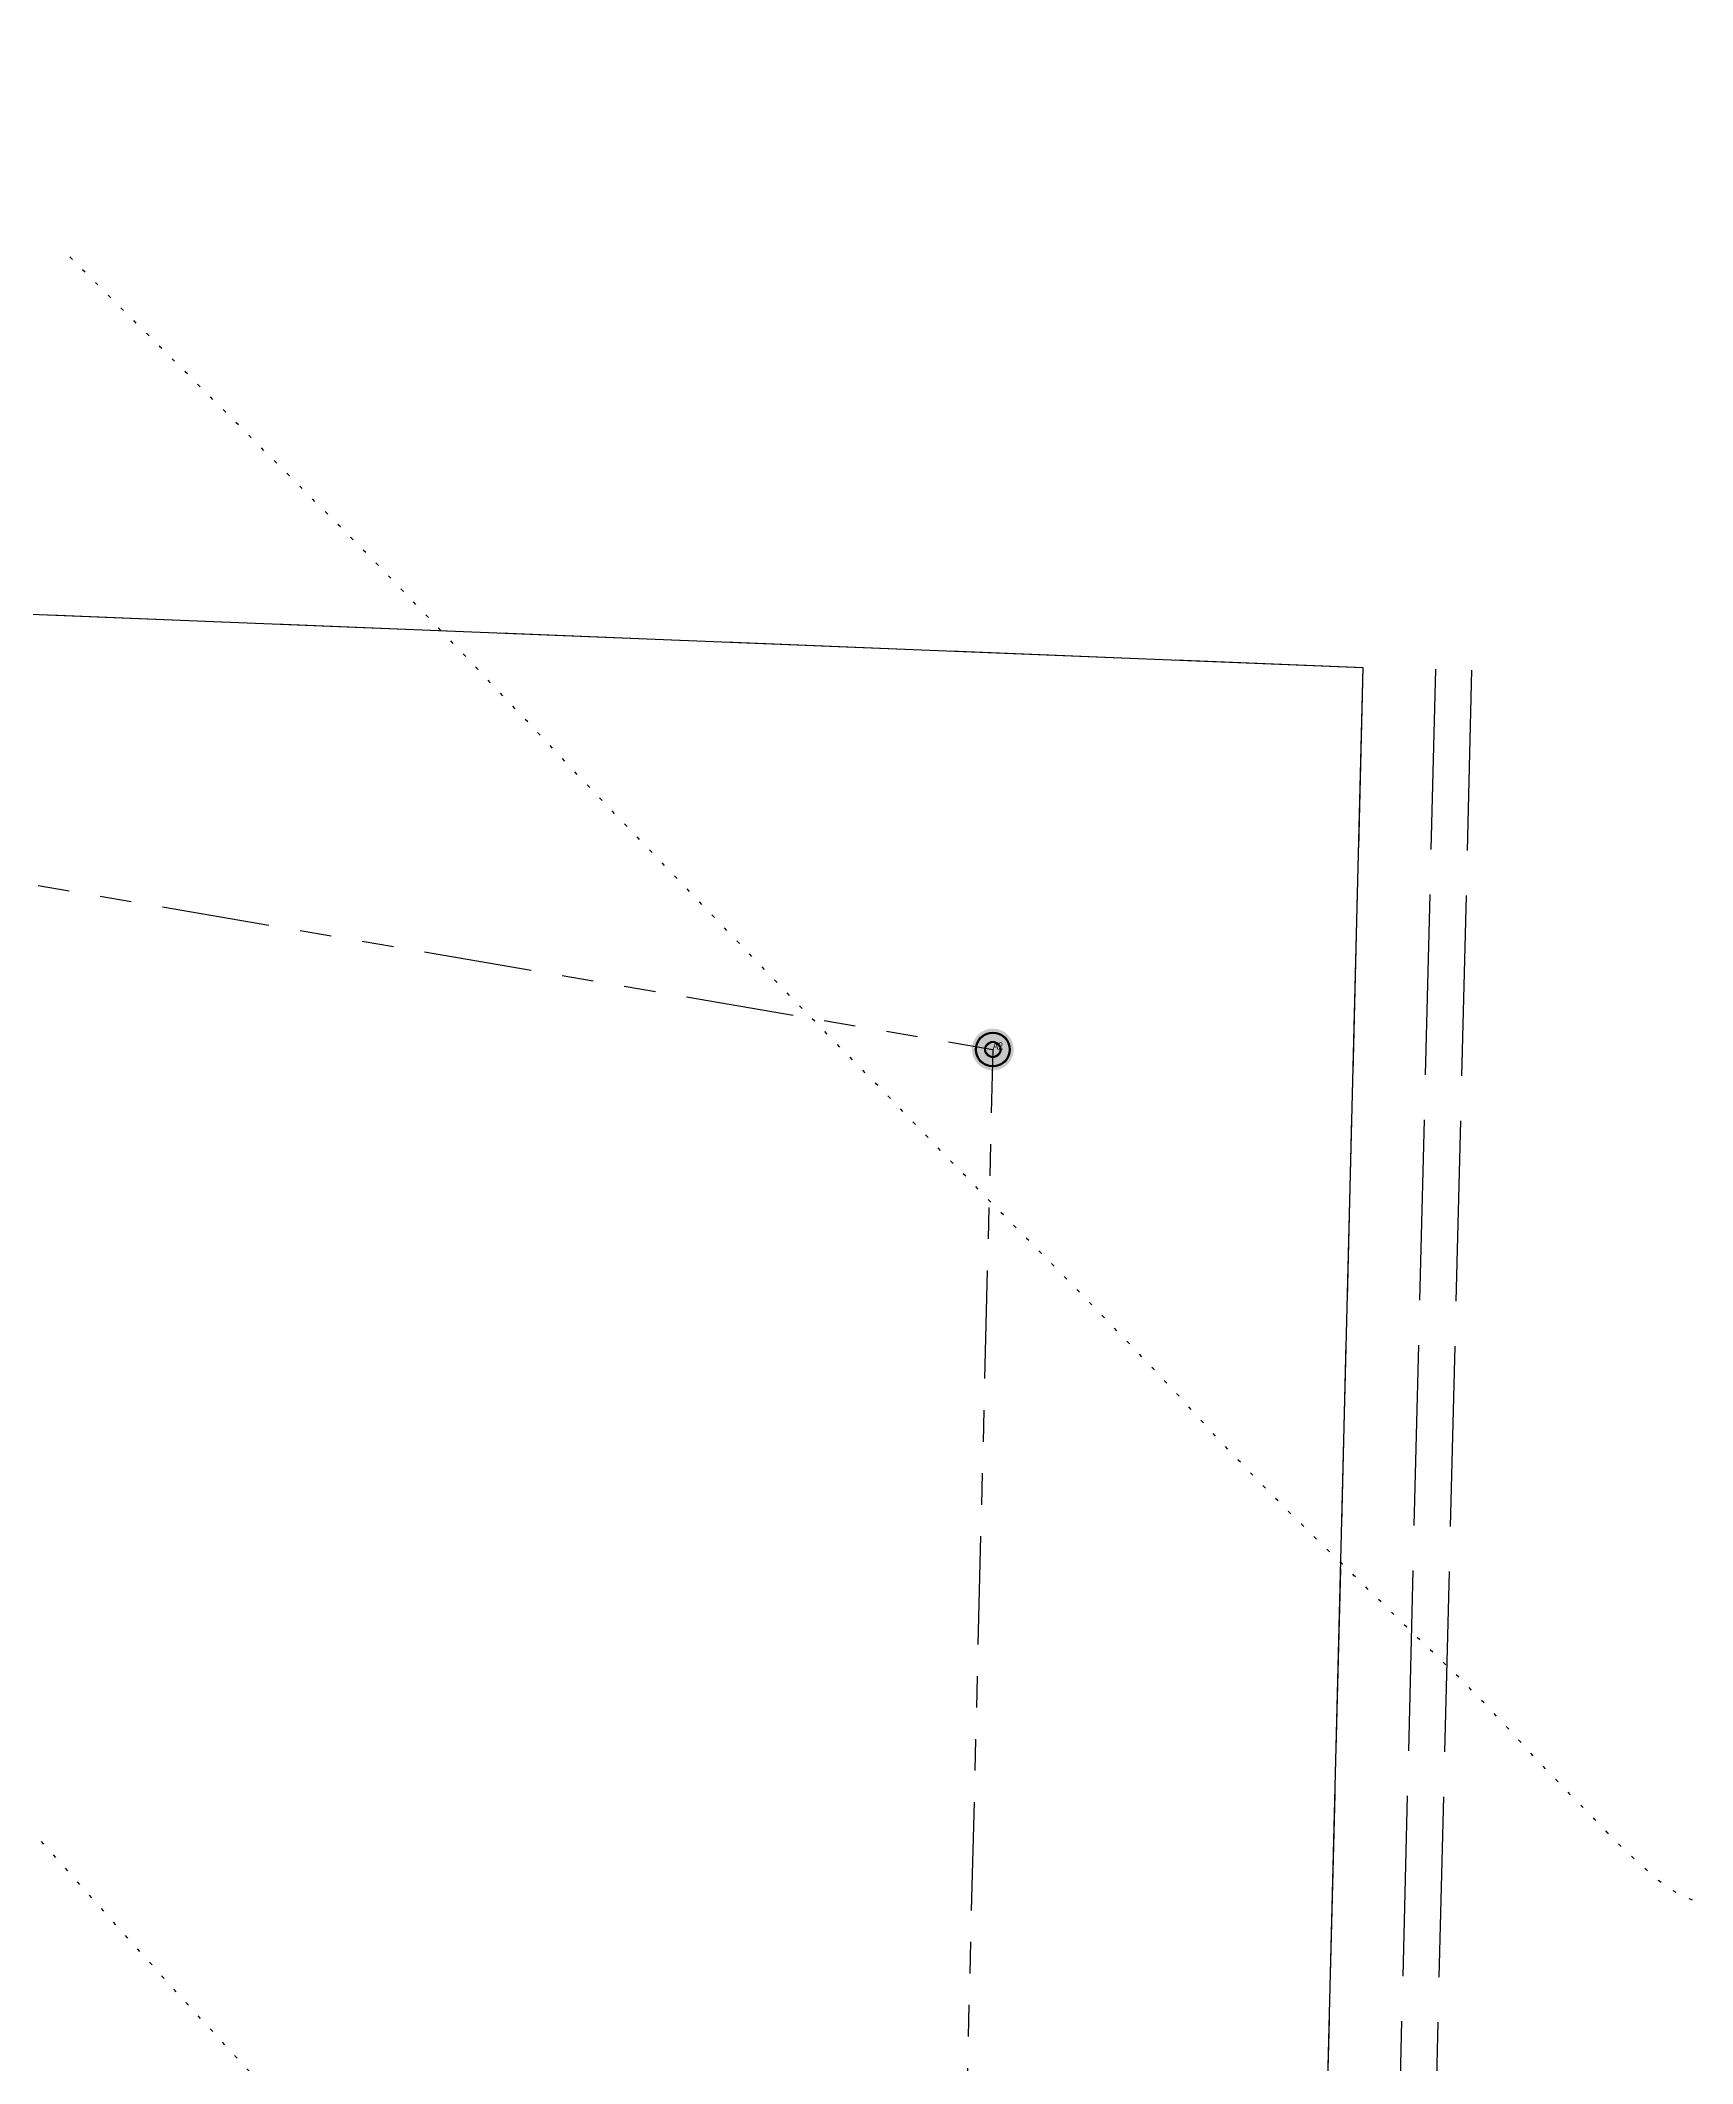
# Model space of a CAD drawing. Extents: x 382851 to 390193, y 6055218 to 6059732.
# Drawn here: x 386396 to 386854, y 6058155 to 6058716 of the extents above; entities that cross this region are included whole.
import ezdxf

# ---------------------------------------------------------------- set-up
doc = ezdxf.new("R2010")
doc.units = 0
doc.header["$LTSCALE"] = 5
for name, pattern in [('foc-DOT', [1, 0.2, -0.8]), ('foc-DRILLPATH', [14.75, 6, -1.75, 1.75, -1.75, 1.75, -1.75]), ('foc-UNSURVEYED', [12.5, 10, -2.5])]:
    doc.linetypes.add(name, pattern=pattern)
for name, color, linetype in [('AS-DRILL', 8, 'foc-DOT'), ('L-MON', 1, 'Continuous'), ('L-USEC', 7, 'foc-UNSURVEYED'), ('P-PDRILLPATH', 12, 'foc-DRILLPATH')]:
    doc.layers.add(name, color=color, linetype=linetype)
doc.layers.add('L-SEC-HB', color=6, linetype='Continuous', plot=False)
doc.layers.add('Z-DRILL-POINT', color=7, linetype='Continuous', true_color=0x7575ff, plot=False)
doc.styles.add('TXT', font='ARIALN.TTF', dxfattribs={"height": 0.2})

# ---------------------------------------------------------------- blocks, each defined once
blk = doc.blocks.new('plbh')
at = {"layer": 'L-MON'}
h = blk.add_hatch(color=255, dxfattribs=at)
h.dxf.hatch_style = 1
edge = h.paths.add_edge_path()
edge.add_arc((0, 0), 1.16, 0, 360)
h = blk.add_hatch(color=256, dxfattribs=at)
h.dxf.hatch_style = 1
h.paths.add_polyline_path([(-0.96, 0, 1), (0.96, 0, 1)])
h.paths.add_polyline_path([(0.91, 0, -1), (-0.91, 0, -1)], flags=16)
h.paths.add_polyline_path([(0.45, 0, -1), (-0.45, 0, -1)], flags=0)
h = blk.add_hatch(color=256, dxfattribs=at)
h.dxf.hatch_style = 1
h.paths.add_polyline_path([(-0.45, 0, 1), (0.45, 0, 1)])
h.paths.add_polyline_path([(0.4, 0, -1), (-0.4, 0, -1)], flags=16)
at = {"layer": 'L-MON', "color": 240}
for radius in [0.96, 0.91, 0.45, 0.4]:
    blk.add_circle((0, 0), radius, dxfattribs=at)

msp = doc.modelspace()

# ---------------------------------------------------------------- linework, layer by layer
at = {"layer": 'AS-DRILL', "flags": 128}
for points in [[(386845.184, 6057835.055), (386842.681, 6057836.723), (386837.468, 6057840.284), (386832.109, 6057844.009), (386826.654, 6057847.896), (386821.183, 6057851.904), (386815.694, 6057856.022), (386810.237, 6057860.22), (386804.881, 6057864.465), (386799.548, 6057868.799), (386794.068, 6057873.277), (386788.442, 6057877.939), (386782.678, 6057882.654), (386776.703, 6057887.315), (386770.646, 6057891.938), (386764.481, 6057896.603), (386758.186, 6057901.302), (386751.733, 6057906.084), (386745.174, 6057910.999), (386738.478, 6057916.078), (386731.698, 6057921.339), (386724.759, 6057926.684), (386717.673, 6057932.142), (386710.438, 6057937.664), (386703.064, 6057943.18), (386695.539, 6057948.69), (386687.815, 6057954.224), (386680.032, 6057959.82), (386672.231, 6057965.497), (386669.009, 6057967.838), (386654.541, 6057978.542), (386645.862, 6057985.081), (386634.317, 6057993.862), (386622.771, 6058002.562), (386611.185, 6058011.274), (386599.822, 6058020.111), (386588.535, 6058029.215), (386577.451, 6058038.395), (386566.402, 6058047.793), (386555.561, 6058057.107), (386544.615, 6058066.623), (386533.838, 6058076.095), (386523.067, 6058085.796), (386512.534, 6058095.442), (386501.938, 6058105.34), (386491.581, 6058115.212), (386481.17, 6058125.294), (386470.953, 6058135.563), (386460.88, 6058145.987), (386450.94, 6058156.558), (386431.426, 6058177.872), (386412.166, 6058199.33), (386392.966, 6058220.825), (386373.299, 6058242.013), (386353.17, 6058262.772), (386333.038, 6058283.35), (386312.963, 6058304.268), (386292.955, 6058325.014), (386272.747, 6058345.774), (386252.797, 6058366.449), (386232.731, 6058387.296), (386212.533, 6058408.087), (386192.273, 6058428.789), (386171.83, 6058449.335), (386151.202, 6058469.726), (386130.909, 6058490.299), (386110.641, 6058511.051), (386090.644, 6058531.877), (386070.611, 6058552.833), (386050.646, 6058573.718), (386030.712, 6058594.632), (386010.5, 6058615.253), (385989.9, 6058635.523), (385969.225, 6058655.615), (385948.516, 6058675.949), (385927.786, 6058696.272), (385906.852, 6058716.401), (385885.805, 6058736.393), (385864.721, 6058756.145), (385843.794, 6058775.783), (385823.102, 6058795.966), (385802.57, 6058816.194), (385782.123, 6058836.591), (385761.885, 6058857.353), (385741.8, 6058877.85), (385721.591, 6058898.581), (385701.584, 6058919.397), (385681.579, 6058940.273), (385661.59, 6058960.998), (385641.332, 6058981.78), (385621.019, 6059002.333), (385600.692, 6059022.737), (385580.831, 6059043.409), (385561.316, 6059064.693), (385541.98, 6059086.302), (385522.731, 6059107.849), (385503.605, 6059129.453), (385484.906, 6059151.366), (385466.193, 6059173.54), (385447.083, 6059195.014), (385427.029, 6059215.941), (385406.797, 6059236.552), (385386.771, 6059257.388), (385383.029, 6059261.343), (385368.005, 6059277.413)], [(386854.332, 6058200.784), (386851.554, 6058201.887), (386848.199, 6058203.761), (386844.92, 6058206.214), (386841.611, 6058209.117), (386838.079, 6058212.296), (386834.492, 6058215.677), (386830.961, 6058219.266), (386827.344, 6058223.028), (386823.511, 6058226.955), (386819.481, 6058231.026), (386815.356, 6058235.281), (386811.243, 6058239.645), (386807.084, 6058244.13), (386802.798, 6058248.758), (386798.278, 6058253.613), (386793.481, 6058258.584), (386788.434, 6058263.601), (386783.139, 6058268.685), (386777.619, 6058273.955), (386772.014, 6058279.436), (386766.323, 6058285.05), (386760.493, 6058290.737), (386754.525, 6058296.508), (386748.431, 6058302.422), (386742.281, 6058308.527), (386736.115, 6058314.763), (386729.892, 6058321.15), (386723.663, 6058327.688), (386717.459, 6058334.415), (386711.198, 6058341.233), (386704.796, 6058348.055), (386698.284, 6058354.88), (386691.702, 6058361.696), (386685.071, 6058368.544), (386678.39, 6058375.403), (386672.761, 6058381.105), (386661.511, 6058392.459), (386648.159, 6058406.167), (386628.675, 6058426.289), (386609.077, 6058446.255), (386589.593, 6058466.387), (386570.211, 6058486.587), (386550.81, 6058506.798), (386531.531, 6058527.135), (386512.273, 6058547.482), (386492.902, 6058567.712), (386473.214, 6058587.65), (386453.411, 6058607.44), (386433.569, 6058627.211), (386413.724, 6058646.923), (386403.611, 6058656.998)]]:
    msp.add_lwpolyline(points, dxfattribs=at)
at = {"layer": 'L-SEC-HB', "flags": 128}
for points in [[(385169.811, 6058596.398), (385961.45, 6058574.65), (386762.888, 6058542.577)], [(386762.888, 6058542.577), (386743.027, 6057748.59), (386723.165, 6056954.603), (386702.3, 6056120.41), (386682.192, 6055316.371)]]:
    msp.add_lwpolyline(points, dxfattribs=at)
at = {"layer": 'L-USEC'}
for p, q in [((385961.45, 6058574.65), (386762.888, 6058542.577)), ((386762.888, 6058542.577), (386752.831, 6058140.557)), ((386783.002, 6058542.074), (386772.945, 6058140.054)), ((386793.059, 6058541.822), (386783.002, 6058139.802))]:
    msp.add_line(p, q, dxfattribs=at)
at = {"layer": 'P-PDRILLPATH', "flags": 128}
msp.add_lwpolyline([(385703.049, 6058601.1), (386660.245, 6058436.639), (386585.016, 6055428.997)], dxfattribs=at)

# ---------------------------------------------------------------- block references
at = {"layer": 'L-MON', "xscale": 5, "yscale": 5, "zscale": 5}
msp.add_blockref('plbh', (386660.245, 6058436.639), dxfattribs=at)

# ---------------------------------------------------------------- texts
at = {"layer": 'Z-DRILL-POINT', "color": 7, "style": 'TXT'}
msp.add_text('A2', height=2, dxfattribs=at).set_placement((386660.245, 6058436.639))

doc.saveas('drawing.dxf')
